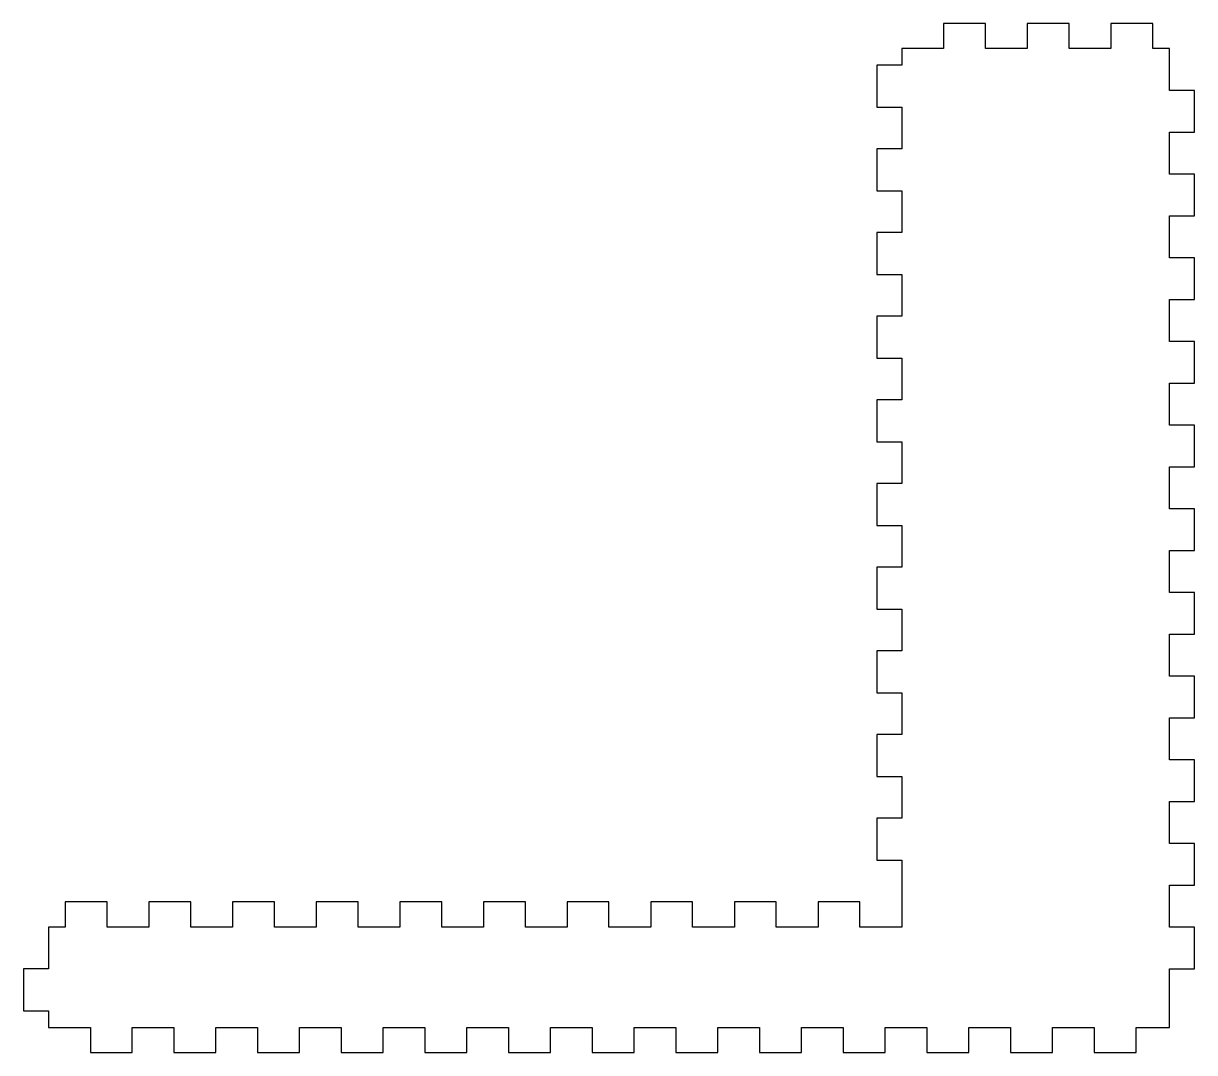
# Model space of a CAD drawing. Header units: millimetres. Extents: x 0 to 140, y 0 to 123.
import ezdxf

# ---------------------------------------------------------------- set-up
doc = ezdxf.new("R2010")
doc.units = ezdxf.units.MM

msp = doc.modelspace()

# ---------------------------------------------------------------- linework, layer by layer
msp.add_lwpolyline([(0, 5), (3, 5), (3, 3), (8, 3), (8, 0), (13, 0), (13, 3), (18, 3), (18, 0), (23, 0), (23, 3), (28, 3), (28, 0), (33, 0), (33, 3), (38, 3), (38, 0), (43, 0), (43, 3), (48, 3), (48, 0), (53, 0), (53, 3), (58, 3), (58, 0), (63, 0), (63, 3), (68, 3), (68, 0), (73, 0), (73, 3), (78, 3), (78, 0), (83, 0), (83, 3), (88, 3), (88, 0), (93, 0), (93, 3), (98, 3), (98, 0), (103, 0), (103, 3), (108, 3), (108, 0), (113, 0), (113, 3), (118, 3), (118, 0), (123, 0), (123, 3), (128, 3), (128, 0), (133, 0), (133, 3), (137, 3), (137, 10), (140, 10), (140, 15), (137, 15), (137, 20), (140, 20), (140, 25), (137, 25), (137, 30), (140, 30), (140, 35), (137, 35), (137, 40), (140, 40), (140, 45), (137, 45), (137, 50), (140, 50), (140, 55), (137, 55), (137, 60), (140, 60), (140, 65), (137, 65), (137, 70), (140, 70), (140, 75), (137, 75), (137, 80), (140, 80), (140, 85), (137, 85), (137, 90), (140, 90), (140, 95), (137, 95), (137, 100), (140, 100), (140, 105), (137, 105), (137, 110), (140, 110), (140, 115), (137, 115), (137, 120), (135, 120), (135, 123), (130, 123), (130, 120), (125, 120), (125, 123), (120, 123), (120, 120), (115, 120), (115, 123), (110, 123), (110, 120), (105, 120), (105, 118), (102, 118), (102, 113), (105, 113), (105, 108), (102, 108), (102, 103), (105, 103), (105, 98), (102, 98), (102, 93), (105, 93), (105, 88), (102, 88), (102, 83), (105, 83), (105, 78), (102, 78), (102, 73), (105, 73), (105, 68), (102, 68), (102, 63), (105, 63), (105, 58), (102, 58), (102, 53), (105, 53), (105, 48), (102, 48), (102, 43), (105, 43), (105, 38), (102, 38), (102, 33), (105, 33), (105, 28), (102, 28), (102, 23), (105, 23), (105, 15), (100, 15), (100, 18), (95, 18), (95, 15), (90, 15), (90, 18), (85, 18), (85, 15), (80, 15), (80, 18), (75, 18), (75, 15), (70, 15), (70, 18), (65, 18), (65, 15), (60, 15), (60, 18), (55, 18), (55, 15), (50, 15), (50, 18), (45, 18), (45, 15), (40, 15), (40, 18), (35, 18), (35, 15), (30, 15), (30, 18), (25, 18), (25, 15), (20, 15), (20, 18), (15, 18), (15, 15), (10, 15), (10, 18), (5, 18), (5, 15), (3, 15), (3, 10), (0, 10)], close=True)

doc.saveas('drawing.dxf')
